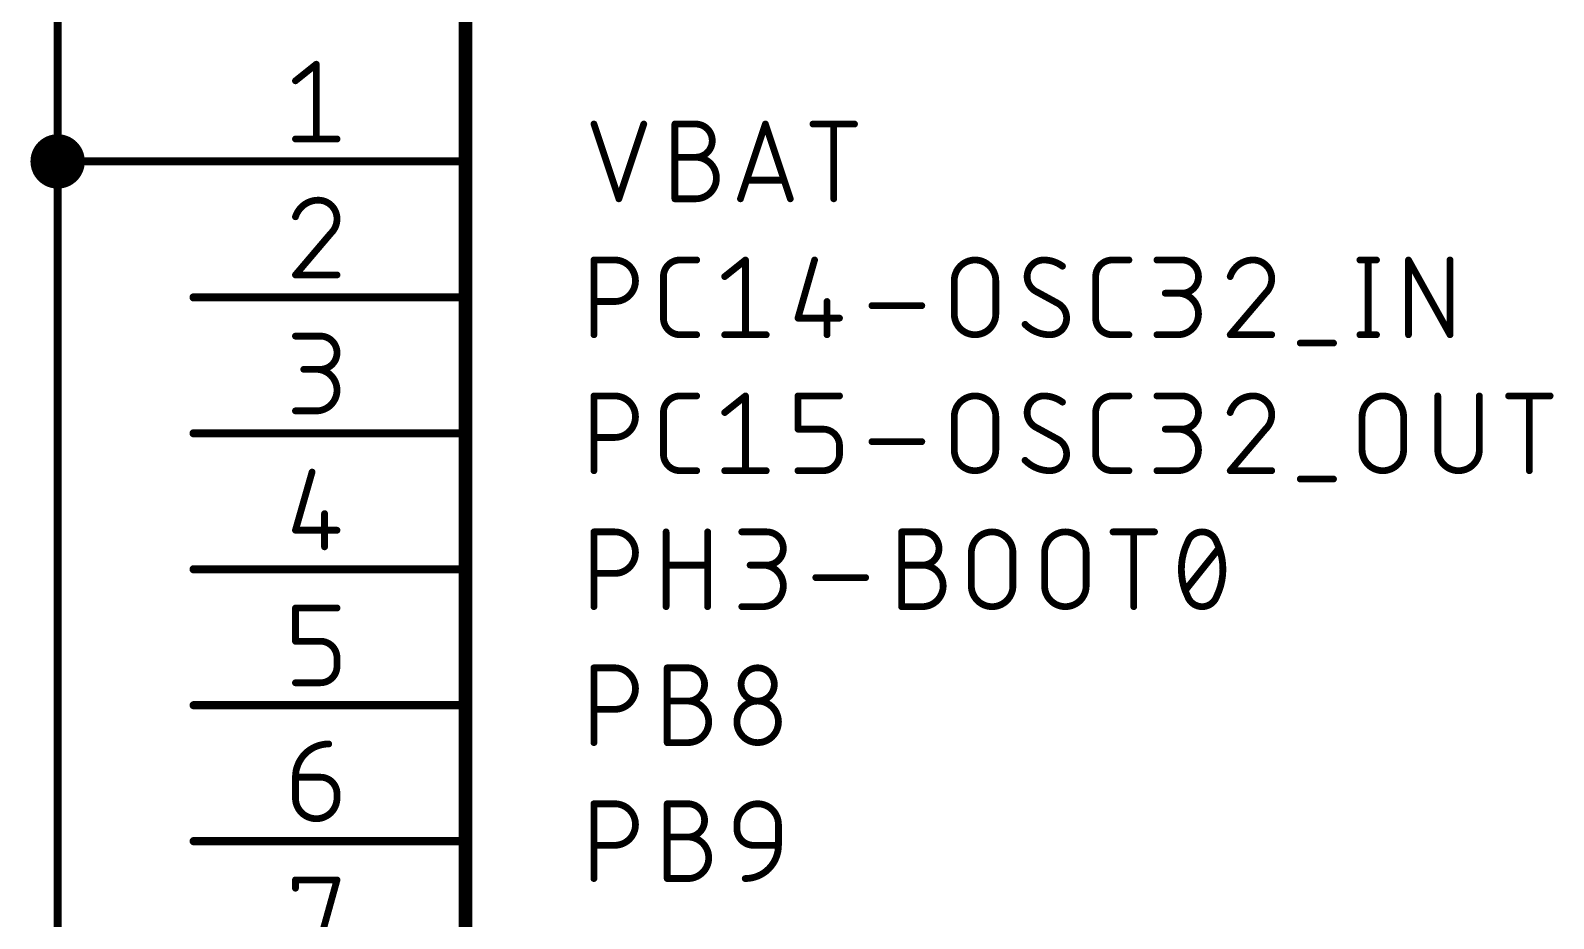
# Model space of a CAD drawing. Extents: x 0 to 261, y -15 to 164.
# Drawn here: x 46.48 to 74.94, y 73.99 to 90.58 of the extents above; entities that cross this region are included whole.
import ezdxf

# ---------------------------------------------------------------- set-up
doc = ezdxf.new("R2010")
doc.units = 0
for name, color, linetype in [('91', 110, 'CONTINUOUS'), ('94', 12, 'CONTINUOUS'), ('95', 253, 'CONTINUOUS')]:
    doc.layers.add(name, color=color, linetype=linetype)

msp = doc.modelspace()

# ---------------------------------------------------------------- linework, layer by layer
at = {"layer": '91', "const_width": 0.1524}
for points in [[(46.99, 88.138), (46.99, 113.538)], [(46.99, 88.138), (49.53, 88.138)], [(46.99, 34.798), (46.99, 88.138)]]:
    msp.add_lwpolyline(points, dxfattribs=at)
at = {"layer": '91'}
for points, const_width in [([(46.99, 87.884, 1), (46.99, 88.392, 1), (46.99, 87.884)], 0.508), ([(46.99, 88.1761, 1), (46.99, 88.0999)], 0.0762), ([(47.0281, 88.138, 1), (46.9519, 88.138)], 0.0762), ([(46.9519, 88.138, 1), (47.0281, 88.138)], 0.0762), ([(49.53, 88.0999, 1), (49.53, 88.1761)], 0.0762)]:
    msp.add_lwpolyline(points, format="xyb", dxfattribs=dict(at, const_width=const_width))
at = {"layer": '94'}
for points, const_width in [([(54.61, 100.838), (54.61, 44.958)], 0.254), ([(49.53, 88.138), (54.61, 88.138)], 0.1524), ([(49.53, 85.598), (54.61, 85.598)], 0.1524), ([(49.53, 83.058), (54.61, 83.058)], 0.1524), ([(49.53, 80.518), (54.61, 80.518)], 0.1524), ([(49.53, 77.978), (54.61, 77.978)], 0.1524), ([(49.53, 75.438), (54.61, 75.438)], 0.1524)]:
    msp.add_lwpolyline(points, dxfattribs=dict(at, const_width=const_width))
at = {"layer": '94', "const_width": 0.0762}
for points in [[(49.53, 88.1761, 1), (49.53, 88.0999)], [(54.61, 88.0999, 1), (54.61, 88.1761)], [(49.53, 85.6361, 1), (49.53, 85.5599)], [(54.61, 85.5599, 1), (54.61, 85.6361)], [(49.53, 83.0961, 1), (49.53, 83.0199)], [(54.61, 83.0199, 1), (54.61, 83.0961)], [(49.53, 80.5561, 1), (49.53, 80.4799)], [(54.61, 80.4799, 1), (54.61, 80.5561)], [(49.53, 78.0161, 1), (49.53, 77.9399)], [(54.61, 77.9399, 1), (54.61, 78.0161)], [(49.53, 75.4761, 1), (49.53, 75.3999)], [(54.61, 75.3999, 1), (54.61, 75.4761)]]:
    msp.add_lwpolyline(points, format="xyb", dxfattribs=at)
at = {"layer": '95', "const_width": 0.127}
for points in [[(51.4336, 89.6437), (51.8216, 89.9541)], [(51.8216, 89.9541), (51.8216, 88.5571)], [(57.0103, 88.8365), (57.476, 87.4395)], [(57.476, 87.4395), (57.9416, 88.8365)], [(58.5229, 87.4395), (58.5229, 88.8365)], [(58.5229, 88.8365), (58.9109, 88.8365)], [(59.748, 87.4395), (60.2137, 88.8365)], [(60.2137, 88.8365), (60.6793, 87.4395)], [(61.1032, 88.8365), (61.8793, 88.8365)], [(61.4913, 87.4395), (61.4913, 88.8365)], [(51.4336, 88.5571), (52.2097, 88.5571)], [(58.5229, 88.2156), (58.9109, 88.2156)], [(60.5629, 87.7888), (59.8644, 87.7888)], [(58.9109, 87.4395), (58.5229, 87.4395)], [(52.0933, 86.7932), (51.4336, 86.0171)], [(57.0103, 84.8995), (57.0103, 86.2965)], [(57.0103, 86.2965), (57.3984, 86.2965)], [(58.6195, 86.2965), (58.9299, 86.2965)], [(59.4537, 85.9861), (59.8418, 86.2965)], [(59.8418, 86.2965), (59.8418, 84.8995)], [(61.133, 86.2965), (60.8226, 85.2099)], [(66.6957, 86.2965), (67.0062, 86.2965)], [(67.53, 86.2965), (67.9956, 86.2965)], [(71.3218, 86.2965), (71.6323, 86.2965)], [(71.4771, 86.2965), (71.4771, 84.8995)], [(72.2297, 84.8995), (72.2297, 86.2965)], [(72.2297, 86.2965), (73.0058, 84.8995)], [(73.0058, 84.8995), (73.0058, 86.2965)], [(51.4336, 86.0171), (52.2097, 86.0171)], [(58.309, 85.2099), (58.309, 85.9861)], [(63.7428, 85.2876), (63.7428, 85.9084)], [(64.5189, 85.9084), (64.5189, 85.2876)], [(66.3853, 85.2099), (66.3853, 85.9861)], [(65.6869, 85.4816), (65.2601, 85.7144)], [(67.9956, 85.6756), (67.6852, 85.6756)], [(69.5585, 85.6756), (68.8988, 84.8995)], [(57.3984, 85.5204), (57.0103, 85.5204)], [(61.3659, 85.5204), (61.3659, 84.8995)], [(62.2051, 85.4428), (63.1364, 85.4428)], [(60.8226, 85.2099), (61.5987, 85.2099)], [(51.4336, 84.8741), (51.8993, 84.8741)], [(58.9299, 84.8995), (58.6195, 84.8995)], [(59.4537, 84.8995), (60.2299, 84.8995)], [(67.0062, 84.8995), (66.6957, 84.8995)], [(67.53, 84.8995), (67.918, 84.8995)], [(68.8988, 84.8995), (69.6749, 84.8995)], [(70.2084, 84.7443), (70.8293, 84.7443)], [(71.3218, 84.8995), (71.6323, 84.8995)], [(51.8993, 84.2532), (51.5888, 84.2532)], [(57.0103, 82.3595), (57.0103, 83.7565)], [(57.0103, 83.7565), (57.3984, 83.7565)], [(58.6195, 83.7565), (58.9299, 83.7565)], [(59.4537, 83.4461), (59.8418, 83.7565)], [(59.8418, 83.7565), (59.8418, 82.3595)], [(60.8226, 83.1356), (60.8226, 83.7565)], [(60.8226, 83.7565), (61.5987, 83.7565)], [(66.6957, 83.7565), (67.0062, 83.7565)], [(67.53, 83.7565), (67.9956, 83.7565)], [(72.7772, 83.7565), (72.7772, 82.7476)], [(73.5534, 82.7476), (73.5534, 83.7565)], [(74.1005, 83.7565), (74.8766, 83.7565)], [(74.4885, 82.3595), (74.4885, 83.7565)], [(51.4336, 83.4771), (51.8216, 83.4771)], [(58.309, 82.6699), (58.309, 83.4461)], [(63.7428, 82.7476), (63.7428, 83.3684)], [(64.5189, 83.3684), (64.5189, 82.7476)], [(66.3853, 82.6699), (66.3853, 83.4461)], [(71.3628, 82.7476), (71.3628, 83.3684)], [(72.1389, 83.3684), (72.1389, 82.7476)], [(61.2883, 83.1356), (60.8226, 83.1356)], [(65.6869, 82.9416), (65.2601, 83.1744)], [(67.9956, 83.1356), (67.6852, 83.1356)], [(69.5585, 83.1356), (68.8988, 82.3595)], [(57.3984, 82.9804), (57.0103, 82.9804)], [(61.5987, 82.6699), (61.5987, 82.8252)], [(62.2051, 82.9028), (63.1364, 82.9028)], [(51.744, 82.3341), (51.4336, 81.2475)], [(58.9299, 82.3595), (58.6195, 82.3595)], [(59.4537, 82.3595), (60.2299, 82.3595)], [(60.8226, 82.3595), (61.2883, 82.3595)], [(67.0062, 82.3595), (66.6957, 82.3595)], [(67.53, 82.3595), (67.918, 82.3595)], [(68.8988, 82.3595), (69.6749, 82.3595)], [(70.2084, 82.2043), (70.8293, 82.2043)], [(51.9769, 81.558), (51.9769, 80.9371)], [(51.4336, 81.2475), (52.2097, 81.2475)], [(57.0103, 79.8195), (57.0103, 81.2165)], [(57.0103, 81.2165), (57.3984, 81.2165)], [(58.3587, 79.8195), (58.3587, 81.2165)], [(59.1348, 81.2165), (59.1348, 79.8195)], [(59.7731, 81.2165), (60.2388, 81.2165)], [(62.7595, 79.8195), (62.7595, 81.2165)], [(62.7595, 81.2165), (63.1475, 81.2165)], [(66.7087, 81.2165), (67.4848, 81.2165)], [(67.0967, 79.8195), (67.0967, 81.2165)], [(64.0622, 80.2076), (64.0622, 80.8284)], [(64.8383, 80.8284), (64.8383, 80.2076)], [(65.4311, 80.2076), (65.4311, 80.8284)], [(66.2072, 80.8284), (66.2072, 80.2076)], [(68.0639, 80.1299), (68.6848, 80.9061)], [(58.3587, 80.5956), (59.1348, 80.5956)], [(60.2388, 80.5956), (59.9284, 80.5956)], [(62.7595, 80.5956), (63.1475, 80.5956)], [(57.3984, 80.4404), (57.0103, 80.4404)], [(61.1556, 80.3628), (62.087, 80.3628)], [(51.4336, 79.1732), (51.4336, 79.7941)], [(51.4336, 79.7941), (52.2097, 79.7941)], [(59.7731, 79.8195), (60.1612, 79.8195)], [(63.1475, 79.8195), (62.7595, 79.8195)], [(51.8993, 79.1732), (51.4336, 79.1732)], [(52.2097, 78.7075), (52.2097, 78.8628)], [(57.0103, 77.2795), (57.0103, 78.6765)], [(57.0103, 78.6765), (57.3984, 78.6765)], [(58.3792, 77.2795), (58.3792, 78.6765)], [(58.3792, 78.6765), (58.7672, 78.6765)], [(51.4336, 78.3971), (51.8993, 78.3971)], [(58.3792, 78.0556), (58.7672, 78.0556)], [(57.3984, 77.9004), (57.0103, 77.9004)], [(58.7672, 77.2795), (58.3792, 77.2795)], [(51.4336, 76.6332), (51.8993, 76.6332)], [(51.4336, 76.2452), (51.4336, 76.6332)], [(52.2097, 76.3228), (52.2097, 76.2452)], [(57.0103, 74.7395), (57.0103, 76.1365)], [(57.0103, 76.1365), (57.3984, 76.1365)], [(58.3792, 74.7395), (58.3792, 76.1365)], [(58.3792, 76.1365), (58.7672, 76.1365)], [(59.6819, 75.6708), (59.6819, 75.7484)], [(60.458, 75.7484), (60.458, 75.3604)], [(57.3984, 75.3604), (57.0103, 75.3604)], [(58.3792, 75.5156), (58.7672, 75.5156)], [(60.458, 75.3604), (59.9923, 75.3604)], [(51.4336, 74.5589), (51.4336, 74.7141)], [(51.4336, 74.7141), (52.2097, 74.7141)], [(52.2097, 74.7141), (51.8216, 73.3171)], [(58.7672, 74.7395), (58.3792, 74.7395)]]:
    msp.add_lwpolyline(points, dxfattribs=at)
at = {"layer": '95'}
for points, const_width in [([(51.8534, 89.9541, 1), (51.7899, 89.9541)], 0.0635), ([(51.8415, 89.9293, 1), (51.8018, 89.9789)], 0.0635), ([(51.4138, 89.6684, 1), (51.4534, 89.6189)], 0.0635), ([(57.0404, 88.8465, 1), (56.9802, 88.8265)], 0.0635), ([(57.9718, 88.8265, 1), (57.9115, 88.8465)], 0.0635), ([(58.5229, 88.8683, 1), (58.5229, 88.8047)], 0.0635), ([(58.5546, 88.8365, 1), (58.4911, 88.8365)], 0.0635), ([(58.9109, 88.8683, 1), (58.9109, 88.8047)], 0.0635), ([(58.9109, 88.2156, 1), (58.9109, 88.8365)], 0.127), ([(58.9109, 88.8047, 1), (58.9109, 88.8683)], 0.0635), ([(60.2438, 88.8465, 1), (60.1835, 88.8265)], 0.0635), ([(60.2438, 88.8265, 1), (60.1835, 88.8465)], 0.0635), ([(61.1032, 88.8683, 1), (61.1032, 88.8047)], 0.0635), ([(61.523, 88.8365, 1), (61.4595, 88.8365)], 0.0635), ([(61.8793, 88.8047, 1), (61.8793, 88.8683)], 0.0635), ([(51.4336, 88.5889, 1), (51.4336, 88.5254)], 0.0635), ([(51.7899, 88.5571, 1), (51.8534, 88.5571)], 0.0635), ([(52.2097, 88.5254, 1), (52.2097, 88.5889)], 0.0635), ([(58.5229, 88.2474, 1), (58.5229, 88.1839)], 0.0635), ([(58.9109, 88.2474, 1), (58.9109, 88.1839)], 0.0635), ([(58.9109, 88.2474, 1), (58.9109, 88.1839)], 0.0635), ([(58.9109, 87.4395, 1), (58.9109, 88.2156)], 0.127), ([(58.9109, 88.1839, 1), (58.9109, 88.2474)], 0.0635), ([(59.8644, 87.8205, 1), (59.8644, 87.757)], 0.0635), ([(60.5629, 87.757, 1), (60.5629, 87.8205)], 0.0635), ([(51.8605, 87.4141, 0.3252), (51.4336, 87.1037)], 0.127), ([(52.2097, 87.0649, 0.4142), (51.8605, 87.4141)], 0.127), ([(51.8605, 87.4459, 1), (51.8605, 87.3824)], 0.0635), ([(51.8605, 87.3824, 1), (51.8604, 87.4458)], 0.0635), ([(57.4458, 87.4495, 1), (57.5061, 87.4295)], 0.0635), ([(57.4458, 87.4295, 1), (57.5061, 87.4495)], 0.0635), ([(58.5229, 87.4713, 1), (58.5229, 87.4078)], 0.0635), ([(58.4911, 87.4395, 1), (58.5546, 87.4395)], 0.0635), ([(58.9109, 87.4712, 1), (58.9109, 87.4077)], 0.0635), ([(58.9109, 87.4078, 1), (58.9109, 87.4713)], 0.0635), ([(59.7179, 87.4495, 1), (59.7781, 87.4295)], 0.0635), ([(60.6492, 87.4295, 1), (60.7095, 87.4495)], 0.0635), ([(61.4595, 87.4395, 1), (61.523, 87.4395)], 0.0635), ([(51.4034, 87.1134, 1), (51.4638, 87.0939)], 0.0635), ([(52.0933, 86.7932, 0.2053), (52.2097, 87.0649)], 0.127), ([(52.2414, 87.0648, 1), (52.178, 87.0649)], 0.0635), ([(52.178, 87.0649, 1), (52.2415, 87.0649)], 0.0635), ([(52.0714, 86.8162, 1), (52.1152, 86.7702)], 0.0635), ([(52.1175, 86.7726, 1), (52.0691, 86.8138)], 0.0635), ([(57.0421, 86.2965, 1), (56.9785, 86.2965)], 0.0635), ([(57.0103, 86.3283, 1), (57.0103, 86.2648)], 0.0635), ([(57.3984, 86.3283, 1), (57.3984, 86.2648)], 0.0635), ([(57.3984, 85.5204, 1), (57.3984, 86.2965)], 0.127), ([(57.3984, 86.2648, 1), (57.3984, 86.3283)], 0.0635), ([(58.6195, 86.2965, 0.4142), (58.309, 85.9861)], 0.127), ([(58.6195, 86.3283, 1), (58.6195, 86.2648)], 0.0635), ([(58.6195, 86.2648, 1), (58.6195, 86.3282)], 0.0635), ([(58.9299, 86.2648, 1), (58.9299, 86.3283)], 0.0635), ([(59.8735, 86.2965, 1), (59.81, 86.2965)], 0.0635), ([(59.8616, 86.2717, 1), (59.822, 86.3213)], 0.0635), ([(61.1636, 86.2878, 1), (61.1025, 86.3052)], 0.0635), ([(64.5189, 85.9084, 1), (63.7428, 85.9084)], 0.127), ([(65.4153, 86.2965, 0.4142), (65.1048, 85.9861)], 0.127), ([(65.7645, 86.1801, 0.1623), (65.4153, 86.2965)], 0.127), ([(65.4153, 86.3282, 1), (65.4153, 86.2648)], 0.0635), ([(65.4153, 86.2647, 1), (65.4153, 86.3282)], 0.0635), ([(65.7455, 86.1547, 1), (65.7836, 86.2055)], 0.0635), ([(66.6957, 86.2965, 0.4142), (66.3853, 85.9861)], 0.127), ([(66.6957, 86.3283, 1), (66.6957, 86.2648)], 0.0635), ([(66.6957, 86.2648, 1), (66.6957, 86.3282)], 0.0635), ([(67.0062, 86.2648, 1), (67.0062, 86.3283)], 0.0635), ([(67.53, 86.3283, 1), (67.53, 86.2648)], 0.0635), ([(67.9956, 86.3283, 1), (67.9956, 86.2648)], 0.0635), ([(67.9956, 85.6756, 1), (67.9956, 86.2965)], 0.127), ([(67.9956, 86.2648, 1), (67.9956, 86.3283)], 0.0635), ([(69.3257, 86.2965, 0.3252), (68.8988, 85.9861)], 0.127), ([(69.3257, 86.3283, 1), (69.3257, 86.2648)], 0.0635), ([(69.6749, 85.9473, 0.4142), (69.3257, 86.2965)], 0.127), ([(69.3257, 86.2648, 1), (69.3257, 86.3282)], 0.0635), ([(71.3218, 86.3283, 1), (71.3218, 86.2648)], 0.0635), ([(71.5088, 86.2965, 1), (71.4453, 86.2965)], 0.0635), ([(71.6323, 86.2648, 1), (71.6323, 86.3283)], 0.0635), ([(72.2615, 86.2965, 1), (72.198, 86.2965)], 0.0635), ([(72.2575, 86.3119, 1), (72.202, 86.2811)], 0.0635), ([(73.0376, 86.2965, 1), (72.9741, 86.2965)], 0.0635), ([(51.4336, 86.0489, 1), (51.4336, 85.9853)], 0.0635), ([(51.4094, 86.0377, 1), (51.4578, 85.9965)], 0.0635), ([(52.2097, 85.9853, 1), (52.2097, 86.0489)], 0.0635), ([(58.3408, 85.9861, 1), (58.2773, 85.9861)], 0.0635), ([(58.2773, 85.9861, 1), (58.3408, 85.9861)], 0.0635), ([(59.4339, 86.0108, 1), (59.4736, 85.9613)], 0.0635), ([(63.7746, 85.9084, 1), (63.7111, 85.9084)], 0.0635), ([(64.5507, 85.9084, 1), (64.4872, 85.9084)], 0.0635), ([(65.1048, 85.9861, 0.2656), (65.2601, 85.7144)], 0.127), ([(65.1366, 85.9861, 1), (65.0731, 85.9861)], 0.0635), ([(65.0731, 85.9861, 1), (65.1366, 85.9861)], 0.0635), ([(66.417, 85.9861, 1), (66.3535, 85.9861)], 0.0635), ([(66.3535, 85.9861, 1), (66.417, 85.9861)], 0.0635), ([(68.8686, 85.9958, 1), (68.929, 85.9763)], 0.0635), ([(69.5585, 85.6756, 0.2053), (69.6749, 85.9473)], 0.127), ([(69.7067, 85.9472, 1), (69.6432, 85.9473)], 0.0635), ([(69.6432, 85.9473, 1), (69.7067, 85.9473)], 0.0635), ([(63.7111, 85.9084, 1), (63.7746, 85.9084)], 0.0635), ([(64.4872, 85.9084, 1), (64.5507, 85.9084)], 0.0635), ([(65.2753, 85.7423, 1), (65.2449, 85.6865)], 0.0635), ([(65.2439, 85.6871, 1), (65.2762, 85.7418)], 0.0635), ([(67.6852, 85.7074, 1), (67.6852, 85.6439)], 0.0635), ([(67.918, 85.7074, 1), (67.918, 85.6439)], 0.0635), ([(67.918, 84.8995, 1), (67.918, 85.6756)], 0.127), ([(67.9956, 85.7074, 1), (67.9956, 85.6439)], 0.0635), ([(67.9956, 85.6439, 1), (67.9956, 85.7074)], 0.0635), ([(69.5366, 85.6986, 1), (69.5804, 85.6526)], 0.0635), ([(69.5827, 85.655, 1), (69.5343, 85.6962)], 0.0635), ([(57.0103, 85.5521, 1), (57.0103, 85.4886)], 0.0635), ([(57.3984, 85.5521, 1), (57.3984, 85.4886)], 0.0635), ([(57.3984, 85.4886, 1), (57.3984, 85.5521)], 0.0635), ([(61.3976, 85.5204, 1), (61.3341, 85.5204)], 0.0635), ([(62.2051, 85.4745, 1), (62.2051, 85.411)], 0.0635), ([(63.1364, 85.411, 1), (63.1364, 85.4745)], 0.0635), ([(65.8422, 85.2099, 0.2656), (65.6869, 85.4816)], 0.127), ([(65.7031, 85.5089, 1), (65.6708, 85.4542)], 0.0635), ([(65.6717, 85.4537, 1), (65.7021, 85.5095)], 0.0635), ([(58.309, 85.2099, 0.4142), (58.6195, 84.8995)], 0.127), ([(58.3408, 85.2099, 1), (58.2773, 85.2099)], 0.0635), ([(58.2773, 85.2099, 1), (58.3408, 85.2099)], 0.0635), ([(60.8226, 85.2417, 1), (60.8226, 85.1782)], 0.0635), ([(60.7921, 85.2187, 1), (60.8531, 85.2012)], 0.0635), ([(61.5987, 85.1782, 1), (61.5987, 85.2417)], 0.0635), ([(63.7428, 85.2876, 1), (64.5189, 85.2876)], 0.127), ([(63.7746, 85.2876, 1), (63.7111, 85.2876)], 0.0635), ([(63.7111, 85.2876, 1), (63.7746, 85.2876)], 0.0635), ([(64.5507, 85.2876, 1), (64.4872, 85.2876)], 0.0635), ([(64.4872, 85.2876, 1), (64.5507, 85.2876)], 0.0635), ([(65.066, 85.0935, 0.2), (65.5317, 84.8995)], 0.127), ([(65.0886, 85.1159, 1), (65.0435, 85.0712)], 0.0635), ([(65.5317, 84.8995, 0.4142), (65.8422, 85.2099)], 0.127), ([(65.8739, 85.2099, 1), (65.8104, 85.2099)], 0.0635), ([(65.8104, 85.2099, 1), (65.8739, 85.2099)], 0.0635), ([(66.417, 85.2099, 1), (66.3535, 85.2099)], 0.0635), ([(66.3535, 85.2099, 1), (66.417, 85.2099)], 0.0635), ([(66.3853, 85.2099, 0.4142), (66.6957, 84.8995)], 0.127), ([(51.4336, 84.9059, 1), (51.4336, 84.8423)], 0.0635), ([(51.8993, 84.9059, 1), (51.8993, 84.8423)], 0.0635), ([(51.8993, 84.2532, 1), (51.8993, 84.8741)], 0.127), ([(51.8993, 84.8423, 1), (51.8993, 84.9059)], 0.0635), ([(56.9785, 84.8995, 1), (57.0421, 84.8995)], 0.0635), ([(58.6195, 84.9313, 1), (58.6195, 84.8678)], 0.0635), ([(58.6195, 84.8678, 1), (58.6195, 84.9313)], 0.0635), ([(58.9299, 84.8678, 1), (58.9299, 84.9313)], 0.0635), ([(59.4537, 84.9313, 1), (59.4537, 84.8678)], 0.0635), ([(59.81, 84.8995, 1), (59.8735, 84.8995)], 0.0635), ([(60.2299, 84.8678, 1), (60.2299, 84.9313)], 0.0635), ([(61.3341, 84.8995, 1), (61.3976, 84.8995)], 0.0635), ([(65.5317, 84.9313, 1), (65.5317, 84.8678)], 0.0635), ([(65.5317, 84.8678, 1), (65.5317, 84.9312)], 0.0635), ([(66.6957, 84.9313, 1), (66.6957, 84.8678)], 0.0635), ([(66.6957, 84.8678, 1), (66.6957, 84.9313)], 0.0635), ([(67.0062, 84.8678, 1), (67.0062, 84.9313)], 0.0635), ([(67.53, 84.9313, 1), (67.53, 84.8678)], 0.0635), ([(67.918, 84.9313, 1), (67.918, 84.8678)], 0.0635), ([(67.918, 84.8678, 1), (67.918, 84.9313)], 0.0635), ([(68.8988, 84.9313, 1), (68.8988, 84.8678)], 0.0635), ([(68.8746, 84.9201, 1), (68.923, 84.8789)], 0.0635), ([(69.6749, 84.8678, 1), (69.6749, 84.9313)], 0.0635), ([(70.2084, 84.776, 1), (70.2084, 84.7125)], 0.0635), ([(70.8293, 84.7125, 1), (70.8293, 84.776)], 0.0635), ([(71.3218, 84.9313, 1), (71.3218, 84.8678)], 0.0635), ([(71.4453, 84.8995, 1), (71.5088, 84.8995)], 0.0635), ([(71.6323, 84.8678, 1), (71.6323, 84.9313)], 0.0635), ([(72.198, 84.8995, 1), (72.2615, 84.8995)], 0.0635), ([(72.9741, 84.8995, 1), (73.0376, 84.8995)], 0.0635), ([(72.9781, 84.8841, 1), (73.0336, 84.9149)], 0.0635), ([(51.5888, 84.285, 1), (51.5888, 84.2215)], 0.0635), ([(51.8216, 83.4771, 1), (51.8216, 84.2532)], 0.127), ([(51.8216, 84.285, 1), (51.8216, 84.2215)], 0.0635), ([(51.8993, 84.285, 1), (51.8993, 84.2215)], 0.0635), ([(51.8993, 84.2215, 1), (51.8993, 84.285)], 0.0635), ([(57.0421, 83.7565, 1), (56.9785, 83.7565)], 0.0635), ([(57.0103, 83.7883, 1), (57.0103, 83.7248)], 0.0635), ([(57.3984, 83.7883, 1), (57.3984, 83.7248)], 0.0635), ([(57.3984, 82.9804, 1), (57.3984, 83.7565)], 0.127), ([(57.3984, 83.7248, 1), (57.3984, 83.7883)], 0.0635), ([(58.6195, 83.7565, 0.4142), (58.309, 83.4461)], 0.127), ([(58.6195, 83.7883, 1), (58.6195, 83.7248)], 0.0635), ([(58.6195, 83.7248, 1), (58.6195, 83.7882)], 0.0635), ([(58.9299, 83.7248, 1), (58.9299, 83.7883)], 0.0635), ([(59.8735, 83.7565, 1), (59.81, 83.7565)], 0.0635), ([(59.8616, 83.7317, 1), (59.822, 83.7813)], 0.0635), ([(60.8543, 83.7565, 1), (60.7908, 83.7565)], 0.0635), ([(60.8226, 83.7883, 1), (60.8226, 83.7248)], 0.0635), ([(61.5987, 83.7248, 1), (61.5987, 83.7883)], 0.0635), ([(64.5189, 83.3684, 1), (63.7428, 83.3684)], 0.127), ([(65.4153, 83.7565, 0.4142), (65.1048, 83.4461)], 0.127), ([(65.7645, 83.6401, 0.1623), (65.4153, 83.7565)], 0.127), ([(65.4153, 83.7882, 1), (65.4153, 83.7248)], 0.0635), ([(65.4153, 83.7247, 1), (65.4153, 83.7882)], 0.0635), ([(65.7455, 83.6147, 1), (65.7836, 83.6655)], 0.0635), ([(66.6957, 83.7565, 0.4142), (66.3853, 83.4461)], 0.127), ([(66.6957, 83.7883, 1), (66.6957, 83.7248)], 0.0635), ([(66.6957, 83.7248, 1), (66.6957, 83.7882)], 0.0635), ([(67.0062, 83.7248, 1), (67.0062, 83.7883)], 0.0635), ([(67.53, 83.7883, 1), (67.53, 83.7248)], 0.0635), ([(67.9956, 83.7883, 1), (67.9956, 83.7248)], 0.0635), ([(67.9956, 83.1356, 1), (67.9956, 83.7565)], 0.127), ([(67.9956, 83.7248, 1), (67.9956, 83.7883)], 0.0635), ([(69.3257, 83.7565, 0.3252), (68.8988, 83.4461)], 0.127), ([(69.3257, 83.7883, 1), (69.3257, 83.7248)], 0.0635), ([(69.6749, 83.4073, 0.4142), (69.3257, 83.7565)], 0.127), ([(69.3257, 83.7248, 1), (69.3257, 83.7882)], 0.0635), ([(72.1389, 83.3684, 1), (71.3628, 83.3684)], 0.127), ([(72.809, 83.7565, 1), (72.7455, 83.7565)], 0.0635), ([(73.5851, 83.7565, 1), (73.5216, 83.7565)], 0.0635), ([(74.1005, 83.7883, 1), (74.1005, 83.7248)], 0.0635), ([(74.5203, 83.7565, 1), (74.4568, 83.7565)], 0.0635), ([(74.8766, 83.7248, 1), (74.8766, 83.7883)], 0.0635), ([(51.4336, 83.5089, 1), (51.4336, 83.4454)], 0.0635), ([(51.8216, 83.5089, 1), (51.8216, 83.4454)], 0.0635), ([(51.8216, 83.4454, 1), (51.8216, 83.5089)], 0.0635), ([(58.3408, 83.4461, 1), (58.2773, 83.4461)], 0.0635), ([(58.2773, 83.4461, 1), (58.3408, 83.4461)], 0.0635), ([(59.4339, 83.4708, 1), (59.4736, 83.4213)], 0.0635), ([(63.7746, 83.3684, 1), (63.7111, 83.3684)], 0.0635), ([(63.7111, 83.3684, 1), (63.7746, 83.3684)], 0.0635), ([(64.5507, 83.3684, 1), (64.4872, 83.3684)], 0.0635), ([(64.4872, 83.3684, 1), (64.5507, 83.3684)], 0.0635), ([(65.1048, 83.4461, 0.2656), (65.2601, 83.1744)], 0.127), ([(65.1366, 83.4461, 1), (65.0731, 83.4461)], 0.0635), ([(65.0731, 83.4461, 1), (65.1366, 83.4461)], 0.0635), ([(66.417, 83.4461, 1), (66.3535, 83.4461)], 0.0635), ([(66.3535, 83.4461, 1), (66.417, 83.4461)], 0.0635), ([(68.8686, 83.4558, 1), (68.929, 83.4363)], 0.0635), ([(69.5585, 83.1356, 0.2053), (69.6749, 83.4073)], 0.127), ([(69.7067, 83.4072, 1), (69.6432, 83.4073)], 0.0635), ([(69.6432, 83.4073, 1), (69.7067, 83.4073)], 0.0635), ([(71.3945, 83.3684, 1), (71.331, 83.3684)], 0.0635), ([(71.331, 83.3684, 1), (71.3945, 83.3684)], 0.0635), ([(72.1706, 83.3684, 1), (72.1071, 83.3684)], 0.0635), ([(72.1071, 83.3684, 1), (72.1706, 83.3684)], 0.0635), ([(60.7908, 83.1356, 1), (60.8543, 83.1356)], 0.0635), ([(60.8226, 83.1674, 1), (60.8226, 83.1039)], 0.0635), ([(61.2883, 83.1674, 1), (61.2883, 83.1039)], 0.0635), ([(61.5987, 82.8252, 0.4142), (61.2883, 83.1356)], 0.127), ([(61.2883, 83.1039, 1), (61.2883, 83.1674)], 0.0635), ([(65.2753, 83.2023, 1), (65.2449, 83.1465)], 0.0635), ([(65.2439, 83.1471, 1), (65.2762, 83.2018)], 0.0635), ([(67.6852, 83.1674, 1), (67.6852, 83.1039)], 0.0635), ([(67.918, 83.1674, 1), (67.918, 83.1039)], 0.0635), ([(67.918, 82.3595, 1), (67.918, 83.1356)], 0.127), ([(67.9956, 83.1674, 1), (67.9956, 83.1039)], 0.0635), ([(67.9956, 83.1039, 1), (67.9956, 83.1674)], 0.0635), ([(69.5366, 83.1586, 1), (69.5804, 83.1126)], 0.0635), ([(69.5827, 83.115, 1), (69.5343, 83.1562)], 0.0635), ([(57.0103, 83.0121, 1), (57.0103, 82.9486)], 0.0635), ([(57.3984, 83.0121, 1), (57.3984, 82.9486)], 0.0635), ([(57.3984, 82.9486, 1), (57.3984, 83.0121)], 0.0635), ([(61.6305, 82.8252, 1), (61.567, 82.8252)], 0.0635), ([(61.567, 82.8252, 1), (61.6305, 82.8252)], 0.0635), ([(62.2051, 82.9345, 1), (62.2051, 82.871)], 0.0635), ([(63.1364, 82.871, 1), (63.1364, 82.9345)], 0.0635), ([(65.8422, 82.6699, 0.2656), (65.6869, 82.9416)], 0.127), ([(65.7031, 82.9689, 1), (65.6708, 82.9142)], 0.0635), ([(65.6717, 82.9137, 1), (65.7021, 82.9695)], 0.0635), ([(58.309, 82.6699, 0.4142), (58.6195, 82.3595)], 0.127), ([(58.3408, 82.6699, 1), (58.2773, 82.6699)], 0.0635), ([(58.2773, 82.6699, 1), (58.3408, 82.6699)], 0.0635), ([(61.2883, 82.3595, 0.4142), (61.5987, 82.6699)], 0.127), ([(61.6305, 82.6699, 1), (61.567, 82.6699)], 0.0635), ([(61.567, 82.6699, 1), (61.6305, 82.6699)], 0.0635), ([(63.7428, 82.7476, 1), (64.5189, 82.7476)], 0.127), ([(63.7746, 82.7476, 1), (63.7111, 82.7476)], 0.0635), ([(63.7111, 82.7476, 1), (63.7746, 82.7476)], 0.0635), ([(64.5507, 82.7476, 1), (64.4872, 82.7476)], 0.0635), ([(64.4872, 82.7476, 1), (64.5507, 82.7476)], 0.0635), ([(65.066, 82.5535, 0.2), (65.5317, 82.3595)], 0.127), ([(65.0886, 82.5759, 1), (65.0435, 82.5312)], 0.0635), ([(65.5317, 82.3595, 0.4142), (65.8422, 82.6699)], 0.127), ([(65.8739, 82.6699, 1), (65.8104, 82.6699)], 0.0635), ([(65.8104, 82.6699, 1), (65.8739, 82.6699)], 0.0635), ([(66.417, 82.6699, 1), (66.3535, 82.6699)], 0.0635), ([(66.3535, 82.6699, 1), (66.417, 82.6699)], 0.0635), ([(66.3853, 82.6699, 0.4142), (66.6957, 82.3595)], 0.127), ([(71.3628, 82.7476, 1), (72.1389, 82.7476)], 0.127), ([(71.3945, 82.7476, 1), (71.331, 82.7476)], 0.0635), ([(71.331, 82.7476, 1), (71.3945, 82.7476)], 0.0635), ([(72.1706, 82.7476, 1), (72.1071, 82.7476)], 0.0635), ([(72.1071, 82.7476, 1), (72.1706, 82.7476)], 0.0635), ([(72.7772, 82.7476, 1), (73.5534, 82.7476)], 0.127), ([(72.809, 82.7476, 1), (72.7455, 82.7476)], 0.0635), ([(72.7455, 82.7476, 1), (72.809, 82.7476)], 0.0635), ([(73.5851, 82.7476, 1), (73.5216, 82.7476)], 0.0635), ([(73.5216, 82.7476, 1), (73.5851, 82.7476)], 0.0635), ([(51.7746, 82.3254, 1), (51.7135, 82.3428)], 0.0635), ([(56.9785, 82.3595, 1), (57.0421, 82.3595)], 0.0635), ([(58.6195, 82.3912, 1), (58.6195, 82.3277)], 0.0635), ([(58.6195, 82.3277, 1), (58.6195, 82.3912)], 0.0635), ([(58.9299, 82.3277, 1), (58.9299, 82.3912)], 0.0635), ([(59.4537, 82.3912, 1), (59.4537, 82.3277)], 0.0635), ([(59.81, 82.3595, 1), (59.8735, 82.3595)], 0.0635), ([(60.2299, 82.3277, 1), (60.2299, 82.3912)], 0.0635), ([(60.8226, 82.3912, 1), (60.8226, 82.3277)], 0.0635), ([(61.2883, 82.3912, 1), (61.2883, 82.3277)], 0.0635), ([(61.2883, 82.3277, 1), (61.2883, 82.3912)], 0.0635), ([(65.5317, 82.3912, 1), (65.5317, 82.3277)], 0.0635), ([(65.5317, 82.3278, 1), (65.5317, 82.3912)], 0.0635), ([(66.6957, 82.3912, 1), (66.6957, 82.3277)], 0.0635), ([(66.6957, 82.3277, 1), (66.6957, 82.3912)], 0.0635), ([(67.0062, 82.3277, 1), (67.0062, 82.3912)], 0.0635), ([(67.53, 82.3912, 1), (67.53, 82.3277)], 0.0635), ([(67.918, 82.3912, 1), (67.918, 82.3277)], 0.0635), ([(67.918, 82.3277, 1), (67.918, 82.3912)], 0.0635), ([(68.8988, 82.3912, 1), (68.8988, 82.3277)], 0.0635), ([(68.8746, 82.3801, 1), (68.923, 82.3389)], 0.0635), ([(69.6749, 82.3277, 1), (69.6749, 82.3912)], 0.0635), ([(70.2084, 82.236, 1), (70.2084, 82.1725)], 0.0635), ([(70.8293, 82.1725, 1), (70.8293, 82.236)], 0.0635), ([(74.4568, 82.3595, 1), (74.5203, 82.3595)], 0.0635), ([(52.0086, 81.558, 1), (51.9451, 81.558)], 0.0635), ([(51.4336, 81.2793, 1), (51.4336, 81.2158)], 0.0635), ([(51.4031, 81.2563, 1), (51.4641, 81.2388)], 0.0635), ([(52.2097, 81.2158, 1), (52.2097, 81.2793)], 0.0635), ([(57.0421, 81.2165, 1), (56.9785, 81.2165)], 0.0635), ([(57.0103, 81.2483, 1), (57.0103, 81.1848)], 0.0635), ([(57.3984, 81.2483, 1), (57.3984, 81.1848)], 0.0635), ([(57.3984, 80.4404, 1), (57.3984, 81.2165)], 0.127), ([(57.3984, 81.1848, 1), (57.3984, 81.2483)], 0.0635), ([(58.3904, 81.2165, 1), (58.3269, 81.2165)], 0.0635), ([(59.1665, 81.2165, 1), (59.103, 81.2165)], 0.0635), ([(59.7731, 81.2483, 1), (59.7731, 81.1848)], 0.0635), ([(60.2388, 81.2483, 1), (60.2388, 81.1848)], 0.0635), ([(60.2388, 80.5956, 1), (60.2388, 81.2165)], 0.127), ([(60.2388, 81.1848, 1), (60.2388, 81.2483)], 0.0635), ([(62.7912, 81.2165, 1), (62.7277, 81.2165)], 0.0635), ([(62.7595, 81.2483, 1), (62.7595, 81.1848)], 0.0635), ([(63.1475, 81.2483, 1), (63.1475, 81.1848)], 0.0635), ([(63.1475, 80.5956, 1), (63.1475, 81.2165)], 0.127), ([(63.1475, 81.1848, 1), (63.1475, 81.2483)], 0.0635), ([(64.8383, 80.8284, 1), (64.0622, 80.8284)], 0.127), ([(66.2072, 80.8284, 1), (65.4311, 80.8284)], 0.127), ([(66.7087, 81.2483, 1), (66.7087, 81.1848)], 0.0635), ([(67.1285, 81.2165, 1), (67.065, 81.2165)], 0.0635), ([(67.4848, 81.1848, 1), (67.4848, 81.2483)], 0.0635), ([(68.3743, 81.2165, 0.3205), (68.1027, 81.0225)], 0.127), ([(68.6459, 81.0225, 0.3205), (68.3743, 81.2165)], 0.127), ([(68.3743, 81.2482, 1), (68.3743, 81.1848)], 0.0635), ([(68.3743, 81.1848, 1), (68.3743, 81.2482)], 0.0635), ([(51.9451, 80.9371, 1), (52.0086, 80.9371)], 0.0635), ([(64.094, 80.8284, 1), (64.0305, 80.8284)], 0.0635), ([(64.0305, 80.8284, 1), (64.094, 80.8284)], 0.0635), ([(64.8701, 80.8284, 1), (64.8066, 80.8284)], 0.0635), ([(64.8066, 80.8284, 1), (64.8701, 80.8284)], 0.0635), ([(65.4628, 80.8284, 1), (65.3993, 80.8284)], 0.0635), ([(65.3993, 80.8284, 1), (65.4628, 80.8284)], 0.0635), ([(66.2389, 80.8284, 1), (66.1754, 80.8284)], 0.0635), ([(66.1754, 80.8284, 1), (66.2389, 80.8284)], 0.0635), ([(68.1027, 81.0225, 0.1139), (67.9863, 80.518)], 0.127), ([(68.0726, 81.0328, 1), (68.1327, 81.0122)], 0.0635), ([(68.1312, 81.0086, 1), (68.0741, 81.0364)], 0.0635), ([(68.7624, 80.518, 0.1139), (68.6459, 81.0225)], 0.127), ([(68.6745, 81.0364, 1), (68.6174, 81.0086)], 0.0635), ([(68.6159, 81.0122, 1), (68.676, 81.0328)], 0.0635), ([(68.7095, 80.8862, 1), (68.66, 80.9259)], 0.0635), ([(58.3587, 80.6274, 1), (58.3587, 80.5639)], 0.0635), ([(59.1348, 80.5639, 1), (59.1348, 80.6274)], 0.0635), ([(59.9284, 80.6274, 1), (59.9284, 80.5639)], 0.0635), ([(60.1612, 79.8195, 1), (60.1612, 80.5956)], 0.127), ([(60.1612, 80.6274, 1), (60.1612, 80.5639)], 0.0635), ([(60.2388, 80.6274, 1), (60.2388, 80.5639)], 0.0635), ([(60.2388, 80.5639, 1), (60.2388, 80.6274)], 0.0635), ([(62.7595, 80.6274, 1), (62.7595, 80.5639)], 0.0635), ([(63.1475, 79.8195, 1), (63.1475, 80.5956)], 0.127), ([(63.1475, 80.6274, 1), (63.1475, 80.5639)], 0.0635), ([(63.1475, 80.6274, 1), (63.1475, 80.5639)], 0.0635), ([(63.1475, 80.5639, 1), (63.1475, 80.6274)], 0.0635), ([(68.018, 80.518, 1), (67.9545, 80.518)], 0.0635), ([(67.9545, 80.518, 1), (68.018, 80.518)], 0.0635), ([(67.9863, 80.518, 0.1139), (68.1027, 80.0135)], 0.127), ([(68.6459, 80.0135, 0.1139), (68.7624, 80.518)], 0.127), ([(68.7941, 80.518, 1), (68.7306, 80.518)], 0.0635), ([(68.7306, 80.518, 1), (68.7941, 80.518)], 0.0635), ([(57.0103, 80.4721, 1), (57.0103, 80.4086)], 0.0635), ([(57.3984, 80.4721, 1), (57.3984, 80.4086)], 0.0635), ([(57.3984, 80.4086, 1), (57.3984, 80.4721)], 0.0635), ([(61.1556, 80.3945, 1), (61.1556, 80.331)], 0.0635), ([(62.087, 80.331, 1), (62.087, 80.3945)], 0.0635), ([(64.0622, 80.2076, 1), (64.8383, 80.2076)], 0.127), ([(64.094, 80.2076, 1), (64.0305, 80.2076)], 0.0635), ([(64.8701, 80.2076, 1), (64.8066, 80.2076)], 0.0635), ([(65.4628, 80.2076, 1), (65.3993, 80.2076)], 0.0635), ([(65.4311, 80.2076, 1), (66.2072, 80.2076)], 0.127), ([(66.2389, 80.2076, 1), (66.1754, 80.2076)], 0.0635), ([(64.0305, 80.2076, 1), (64.094, 80.2076)], 0.0635), ([(64.8066, 80.2076, 1), (64.8701, 80.2076)], 0.0635), ([(65.3993, 80.2076, 1), (65.4628, 80.2076)], 0.0635), ([(66.1754, 80.2076, 1), (66.2389, 80.2076)], 0.0635), ([(68.0391, 80.1498, 1), (68.0887, 80.1101)], 0.0635), ([(68.1327, 80.0238, 1), (68.0726, 80.0032)], 0.0635), ([(68.1027, 80.0135, 0.3205), (68.3743, 79.8195)], 0.127), ([(68.0741, 79.9996, 1), (68.1312, 80.0274)], 0.0635), ([(68.3743, 79.8195, 0.3205), (68.6459, 80.0135)], 0.127), ([(68.6174, 80.0274, 1), (68.6745, 79.9996)], 0.0635), ([(68.676, 80.0032, 1), (68.6159, 80.0238)], 0.0635), ([(51.4336, 79.8259, 1), (51.4336, 79.7623)], 0.0635), ([(51.4653, 79.7941, 1), (51.4018, 79.7941)], 0.0635), ([(52.2097, 79.7623, 1), (52.2097, 79.8259)], 0.0635), ([(56.9785, 79.8195, 1), (57.0421, 79.8195)], 0.0635), ([(58.3269, 79.8195, 1), (58.3904, 79.8195)], 0.0635), ([(59.103, 79.8195, 1), (59.1665, 79.8195)], 0.0635), ([(59.7731, 79.8513, 1), (59.7731, 79.7878)], 0.0635), ([(60.1612, 79.8513, 1), (60.1612, 79.7878)], 0.0635), ([(60.1612, 79.7878, 1), (60.1612, 79.8513)], 0.0635), ([(62.7277, 79.8195, 1), (62.7912, 79.8195)], 0.0635), ([(62.7595, 79.8513, 1), (62.7595, 79.7878)], 0.0635), ([(63.1475, 79.8512, 1), (63.1475, 79.7877)], 0.0635), ([(63.1475, 79.7878, 1), (63.1475, 79.8513)], 0.0635), ([(67.065, 79.8195, 1), (67.1285, 79.8195)], 0.0635), ([(68.3743, 79.8512, 1), (68.3743, 79.7878)], 0.0635), ([(68.3743, 79.7878, 1), (68.3743, 79.8512)], 0.0635), ([(51.4018, 79.1732, 1), (51.4653, 79.1732)], 0.0635), ([(51.4336, 79.205, 1), (51.4336, 79.1415)], 0.0635), ([(51.8993, 79.205, 1), (51.8993, 79.1415)], 0.0635), ([(52.2097, 78.8628, 0.4142), (51.8993, 79.1732)], 0.127), ([(51.8993, 79.1415, 1), (51.8993, 79.205)], 0.0635), ([(52.2415, 78.8628, 1), (52.178, 78.8628)], 0.0635), ([(52.178, 78.8628, 1), (52.2415, 78.8628)], 0.0635), ([(51.8993, 78.3971, 0.4142), (52.2097, 78.7075)], 0.127), ([(52.2415, 78.7075, 1), (52.178, 78.7075)], 0.0635), ([(52.178, 78.7075, 1), (52.2415, 78.7075)], 0.0635), ([(57.0421, 78.6765, 1), (56.9785, 78.6765)], 0.0635), ([(57.0103, 78.7083, 1), (57.0103, 78.6448)], 0.0635), ([(57.3984, 77.9004, 1), (57.3984, 78.6765)], 0.127), ([(57.3984, 78.7083, 1), (57.3984, 78.6448)], 0.0635), ([(57.3984, 78.6448, 1), (57.3984, 78.7083)], 0.0635), ([(58.4109, 78.6765, 1), (58.3474, 78.6765)], 0.0635), ([(58.3792, 78.7083, 1), (58.3792, 78.6448)], 0.0635), ([(58.7672, 78.0556, 1), (58.7672, 78.6765)], 0.127), ([(58.7672, 78.7083, 1), (58.7672, 78.6448)], 0.0635), ([(58.7672, 78.6448, 1), (58.7672, 78.7083)], 0.0635), ([(60.3804, 78.3661, 1), (59.7595, 78.3661)], 0.127), ([(51.4336, 78.4289, 1), (51.4336, 78.3654)], 0.0635), ([(51.8993, 78.4289, 1), (51.8993, 78.3654)], 0.0635), ([(51.8993, 78.3654, 1), (51.8993, 78.4289)], 0.0635), ([(59.7912, 78.3661, 1), (59.7277, 78.3661)], 0.0635), ([(59.7277, 78.3661, 1), (59.7912, 78.3661)], 0.0635), ([(59.7595, 78.3661, 1), (60.3804, 78.3661)], 0.127), ([(60.4121, 78.3661, 1), (60.3486, 78.3661)], 0.0635), ([(60.3486, 78.3661, 1), (60.4121, 78.3661)], 0.0635), ([(58.3792, 78.0874, 1), (58.3792, 78.0239)], 0.0635), ([(58.7672, 78.0874, 1), (58.7672, 78.0239)], 0.0635), ([(58.7672, 78.0874, 1), (58.7672, 78.0239)], 0.0635), ([(58.7672, 77.2795, 1), (58.7672, 78.0556)], 0.127), ([(58.7672, 78.0239, 1), (58.7672, 78.0874)], 0.0635), ([(60.458, 77.6676, 1), (59.6819, 77.6676)], 0.127), ([(57.0103, 77.9321, 1), (57.0103, 77.8686)], 0.0635), ([(57.3984, 77.9321, 1), (57.3984, 77.8686)], 0.0635), ([(57.3984, 77.8686, 1), (57.3984, 77.9321)], 0.0635), ([(59.7136, 77.6676, 1), (59.6501, 77.6676)], 0.0635), ([(59.6501, 77.6676, 1), (59.7136, 77.6676)], 0.0635), ([(59.6819, 77.6676, 1), (60.458, 77.6676)], 0.127), ([(60.4897, 77.6676, 1), (60.4262, 77.6676)], 0.0635), ([(60.4262, 77.6676, 1), (60.4897, 77.6676)], 0.0635), ([(52.0545, 77.2541, 0.4142), (51.4336, 76.6332)], 0.127), ([(52.0545, 77.2224, 1), (52.0545, 77.2858)], 0.0635), ([(56.9785, 77.2795, 1), (57.0421, 77.2795)], 0.0635), ([(58.3792, 77.3113, 1), (58.3792, 77.2477)], 0.0635), ([(58.3474, 77.2795, 1), (58.4109, 77.2795)], 0.0635), ([(58.7672, 77.3112, 1), (58.7672, 77.2477)], 0.0635), ([(58.7672, 77.2477, 1), (58.7672, 77.3113)], 0.0635), ([(51.4653, 76.6332, 1), (51.4018, 76.6332)], 0.0635), ([(51.4018, 76.6332, 1), (51.4653, 76.6332)], 0.0635), ([(51.4336, 76.665, 1), (51.4336, 76.6015)], 0.0635), ([(51.8993, 76.665, 1), (51.8993, 76.6015)], 0.0635), ([(52.2097, 76.3228, 0.4142), (51.8993, 76.6332)], 0.127), ([(51.8993, 76.6015, 1), (51.8993, 76.665)], 0.0635), ([(51.4653, 76.2452, 1), (51.4018, 76.2452)], 0.0635), ([(51.4018, 76.2452, 1), (51.4653, 76.2452)], 0.0635), ([(51.4336, 76.2452, 1), (52.2097, 76.2452)], 0.127), ([(52.2415, 76.3228, 1), (52.178, 76.3228)], 0.0635), ([(52.178, 76.3228, 1), (52.2415, 76.3228)], 0.0635), ([(52.2415, 76.2452, 1), (52.178, 76.2452)], 0.0635), ([(52.178, 76.2452, 1), (52.2415, 76.2452)], 0.0635), ([(57.0421, 76.1365, 1), (56.9785, 76.1365)], 0.0635), ([(57.0103, 76.1683, 1), (57.0103, 76.1047)], 0.0635), ([(57.3984, 76.1683, 1), (57.3984, 76.1047)], 0.0635), ([(57.3984, 75.3604, 1), (57.3984, 76.1365)], 0.127), ([(57.3984, 76.1047, 1), (57.3984, 76.1683)], 0.0635), ([(58.3792, 76.1683, 1), (58.3792, 76.1047)], 0.0635), ([(58.4109, 76.1365, 1), (58.3474, 76.1365)], 0.0635), ([(58.7672, 76.1683, 1), (58.7672, 76.1047)], 0.0635), ([(58.7672, 75.5156, 1), (58.7672, 76.1365)], 0.127), ([(58.7672, 76.1047, 1), (58.7672, 76.1683)], 0.0635), ([(60.458, 75.7484, 1), (59.6819, 75.7484)], 0.127), ([(59.7136, 75.7484, 1), (59.6501, 75.7484)], 0.0635), ([(59.6501, 75.7484, 1), (59.7136, 75.7484)], 0.0635), ([(59.7136, 75.6708, 1), (59.6501, 75.6708)], 0.0635), ([(59.6501, 75.6708, 1), (59.7136, 75.6708)], 0.0635), ([(59.6819, 75.6708, 0.4142), (59.9923, 75.3604)], 0.127), ([(60.4897, 75.7484, 1), (60.4262, 75.7484)], 0.0635), ([(60.4262, 75.7484, 1), (60.4897, 75.7484)], 0.0635), ([(57.0103, 75.3921, 1), (57.0103, 75.3286)], 0.0635), ([(57.3984, 75.3921, 1), (57.3984, 75.3286)], 0.0635), ([(57.3984, 75.3286, 1), (57.3984, 75.3921)], 0.0635), ([(58.3792, 75.5474, 1), (58.3792, 75.4839)], 0.0635), ([(58.7672, 74.7395, 1), (58.7672, 75.5156)], 0.127), ([(58.7672, 75.5474, 1), (58.7672, 75.4839)], 0.0635), ([(58.7672, 75.5474, 1), (58.7672, 75.4839)], 0.0635), ([(58.7672, 75.4839, 1), (58.7672, 75.5474)], 0.0635), ([(59.8371, 74.7395, 0.4142), (60.458, 75.3604)], 0.127), ([(59.9923, 75.3921, 1), (59.9923, 75.3286)], 0.0635), ([(59.9923, 75.3286, 1), (59.9923, 75.3921)], 0.0635), ([(60.4897, 75.3604, 1), (60.4262, 75.3604)], 0.0635), ([(60.458, 75.3286, 1), (60.458, 75.3921)], 0.0635), ([(60.4262, 75.3604, 1), (60.4897, 75.3604)], 0.0635), ([(51.4336, 74.7459, 1), (51.4336, 74.6823)], 0.0635), ([(51.4653, 74.7141, 1), (51.4018, 74.7141)], 0.0635), ([(51.4018, 74.5589, 1), (51.4653, 74.5589)], 0.0635), ([(52.2403, 74.7056, 1), (52.1791, 74.7226)], 0.0635), ([(52.2097, 74.6823, 1), (52.2097, 74.7459)], 0.0635), ([(56.9785, 74.7395, 1), (57.0421, 74.7395)], 0.0635), ([(58.3474, 74.7395, 1), (58.4109, 74.7395)], 0.0635), ([(58.3792, 74.7713, 1), (58.3792, 74.7078)], 0.0635), ([(58.7672, 74.7712, 1), (58.7672, 74.7077)], 0.0635), ([(58.7672, 74.7078, 1), (58.7672, 74.7713)], 0.0635), ([(59.8371, 74.7713, 1), (59.8371, 74.7078)], 0.0635)]:
    msp.add_lwpolyline(points, format="xyb", dxfattribs=dict(at, const_width=const_width))

doc.saveas('drawing.dxf')
